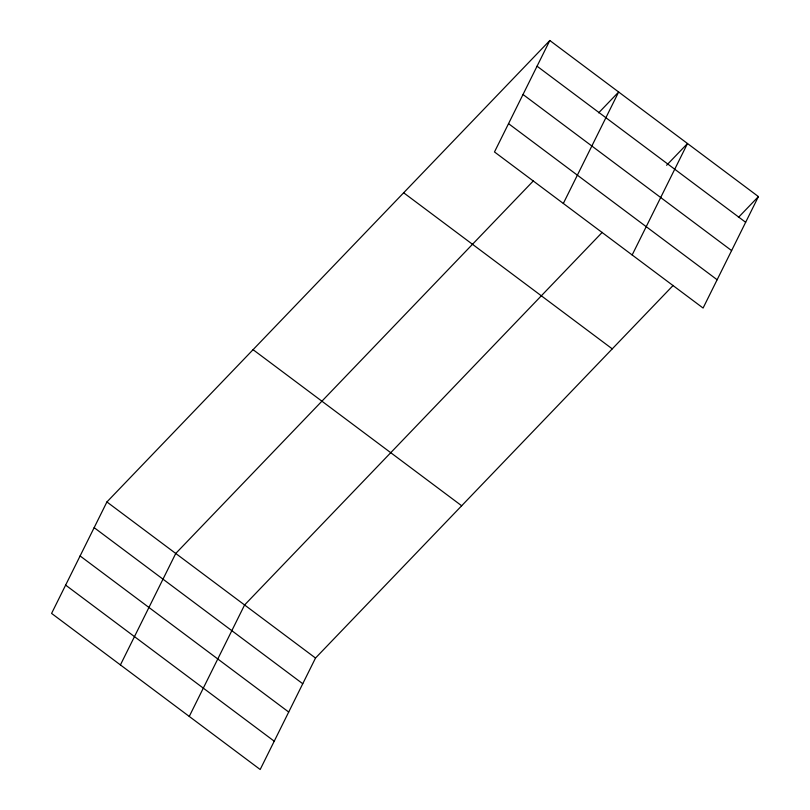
<?xml version="1.0" encoding="UTF-8"?>
<svg xmlns="http://www.w3.org/2000/svg" width="810" height="810" viewBox="0 0 810 810"><rect width="100%" height="100%" fill="white"/><g stroke="black" fill="none" stroke-linecap="round" stroke-linejoin="round"><path stroke-width="1.21" d="M549.818 40.5L494.485 151.956L703.09 308.043L758.413 196.587L549.818 40.5L106.91 501.957L51.587 613.413L260.182 769.5L315.515 658.044L673.161 285.414M120.417 664.919L175.75 553.463L533.395 180.843M189.256 716.435L244.59 604.969L602.235 232.348M563.325 203.462L618.658 92.006L598.641 112.853M632.164 254.978L687.498 143.522L666.61 165.27M738.406 217.434L758.413 196.587M537.06 66.207L745.656 222.294M523.007 94.497L731.612 250.594M508.538 123.657L717.133 279.744M403.653 192.78L612.259 348.867M253.064 349.677L461.67 505.764M106.91 501.957L315.515 658.044M94.152 527.654L302.758 683.741M80.099 555.954L288.704 712.041M65.63 585.114L274.236 741.201"/></g></svg>
